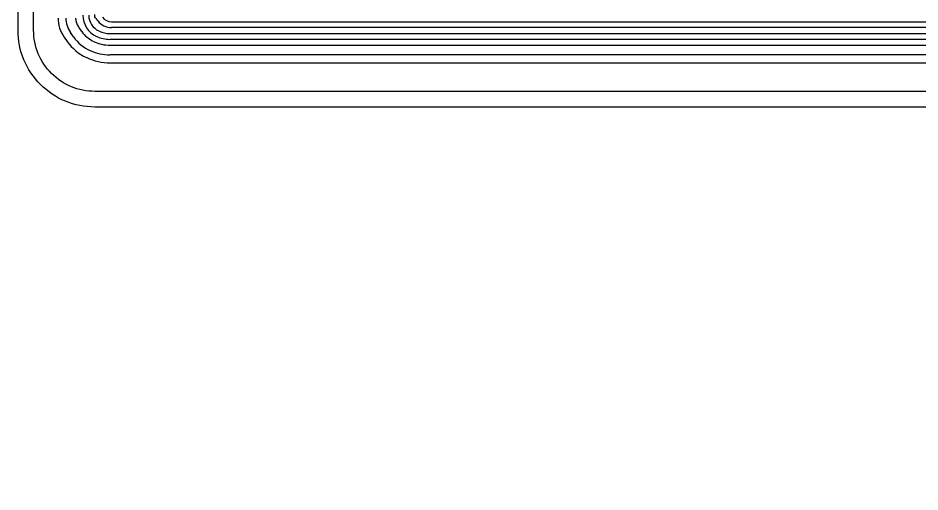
# Model space of a CAD drawing. Extents: x 1548 to 1929, y -174 to 95.
# Drawn here: x 1706.8 to 1718.55, y 36.25 to 42.43 of the extents above; entities that cross this region are included whole.
import ezdxf

# ---------------------------------------------------------------- set-up
doc = ezdxf.new("R2010")
doc.units = 0
doc.layers.add('gbr-dxf_layer0', color=7, linetype='Continuous')
doc.layers.add('gbr-outline-dxf_layer1', color=2, linetype='Continuous')

msp = doc.modelspace()

# ---------------------------------------------------------------- linework, layer by layer
at = {"layer": 'gbr-dxf_layer0'}
for p, q in [((1707.586, 42.309), (1707.626, 42.252)), ((1738.238, 42.301), (1708.017, 42.301)), ((1707.521, 42.181), (1707.481, 42.237)), ((1708, 42.072), (1738.269, 42.072)), ((1738.267, 41.945), (1707.998, 41.945)), ((1707.998, 41.843), (1709.863, 41.843)), ((1709.023, 41.47), (1708.352, 41.47))]:
    msp.add_line(p, q, dxfattribs=at)
at = {"layer": 'gbr-dxf_layer0', "linetype": 'Continuous'}
for points in [[(1790.415, 50.929, -0.006517), (1790.415, 50.925), (1790.415, 44.305, -0.014829), (1790.415, 44.295, -0.014825), (1790.415, 44.284), (1790.415, 42.266, -0.414217), (1789.618, 41.47), (1768.502, 41.47, 0.196007), (1766.612, 40.699, -0.196002), (1756.197, 36.453), (1750.697, 36.453, -0.196002), (1740.282, 40.699, 0.196006), (1738.392, 41.47), (1709.026, 41.47)], [(1708.347, 41.47, -0.007741), (1708.341, 41.47), (1707.798, 41.47, -0.414216), (1707.002, 42.266), (1707.002, 43.834)], [(1707.32, 42.426, 0.154805), (1707.398, 42.178), (1707.439, 42.12, 0.13171), (1707.69, 41.912)], [(1707.825, 42.405, -0.022731), (1707.819, 42.414), (1707.806, 42.429, -0.181037), (1707.797, 42.455), (1707.797, 42.473)], [(1707.837, 42.391, -0.016928), (1707.835, 42.393), (1707.826, 42.404)], [(1708.018, 42.377), (1738.239, 42.377), (1738.264, 42.378, -0.088407), (1738.329, 42.391)], [(1708, 42.224), (1738.267, 42.224, -0.017102), (1738.281, 42.226)], [(1738.286, 42.15, 0.019023), (1738.276, 42.149, -0.050155), (1738.268, 42.148), (1707.998, 42.148)], [(1709.863, 41.843), (1738.269, 41.843, 0.032892), (1738.313, 41.846, -0.016338), (1738.435, 41.85, -0.00889), (1738.501, 41.849, -0.017168), (1738.712, 41.834, 0.011201), (1738.719, 41.833, -0.026129), (1739.037, 41.782)]]:
    msp.add_lwpolyline(points, format="xyb", dxfattribs=at)
at = {"layer": 'gbr-dxf_layer0'}
for centre, radius, start, end in [((1707.749, 42.426), 0.327, 180.4975, 214.7919), ((1707.749, 42.426), 0.2, 180.4372, 215.2017), ((1707.948, 42.464), 0.304, 179.9986, 245.507), ((1707.948, 42.464), 0.228, 180.3152, 244.8767), ((1708.017, 42.525), 0.148, 217.0415, 269.9849), ((1708.017, 42.525), 0.224, 217.8444, 269.5898), ((1707.953, 42.483), 0.4, 215.5213, 245.4135), ((1707.998, 42.566), 0.418, 245.4061, 269.7642), ((1707.998, 42.566), 0.342, 245.0146, 269.966), ((1707.953, 42.483), 0.527, 215.2405, 245.88), ((1707.998, 42.566), 0.494, 245.1078, 269.9655), ((1707.998, 42.566), 0.621, 245.4505, 269.789), ((1707.998, 42.566), 0.723, 245.1786, 269.977)]:
    msp.add_arc(centre, radius, start, end, dxfattribs=at)
at = {"layer": 'gbr-outline-dxf_layer1', "linetype": 'Continuous'}
msp.add_lwpolyline([(1706.798, 42.266), (1706.798, 53.866, -0.414215), (1707.798, 54.866), (1738.807, 54.866, -0.202312), (1749.623, 50.303, 0.202309), (1750.697, 49.85), (1756.197, 49.85, 0.202214), (1757.271, 50.303, -0.202322), (1768.087, 54.866), (1789.618, 54.866, -0.414215), (1790.618, 53.866), (1790.618, 42.266, -0.414215), (1789.618, 41.266), (1768.502, 41.266, 0.196009), (1766.754, 40.554, -0.196007), (1756.197, 36.25), (1750.697, 36.25, -0.196007), (1740.14, 40.554, 0.196013), (1738.392, 41.266), (1707.798, 41.266, -0.414215)], format="xyb", close=True, dxfattribs=at)

doc.saveas('drawing.dxf')
